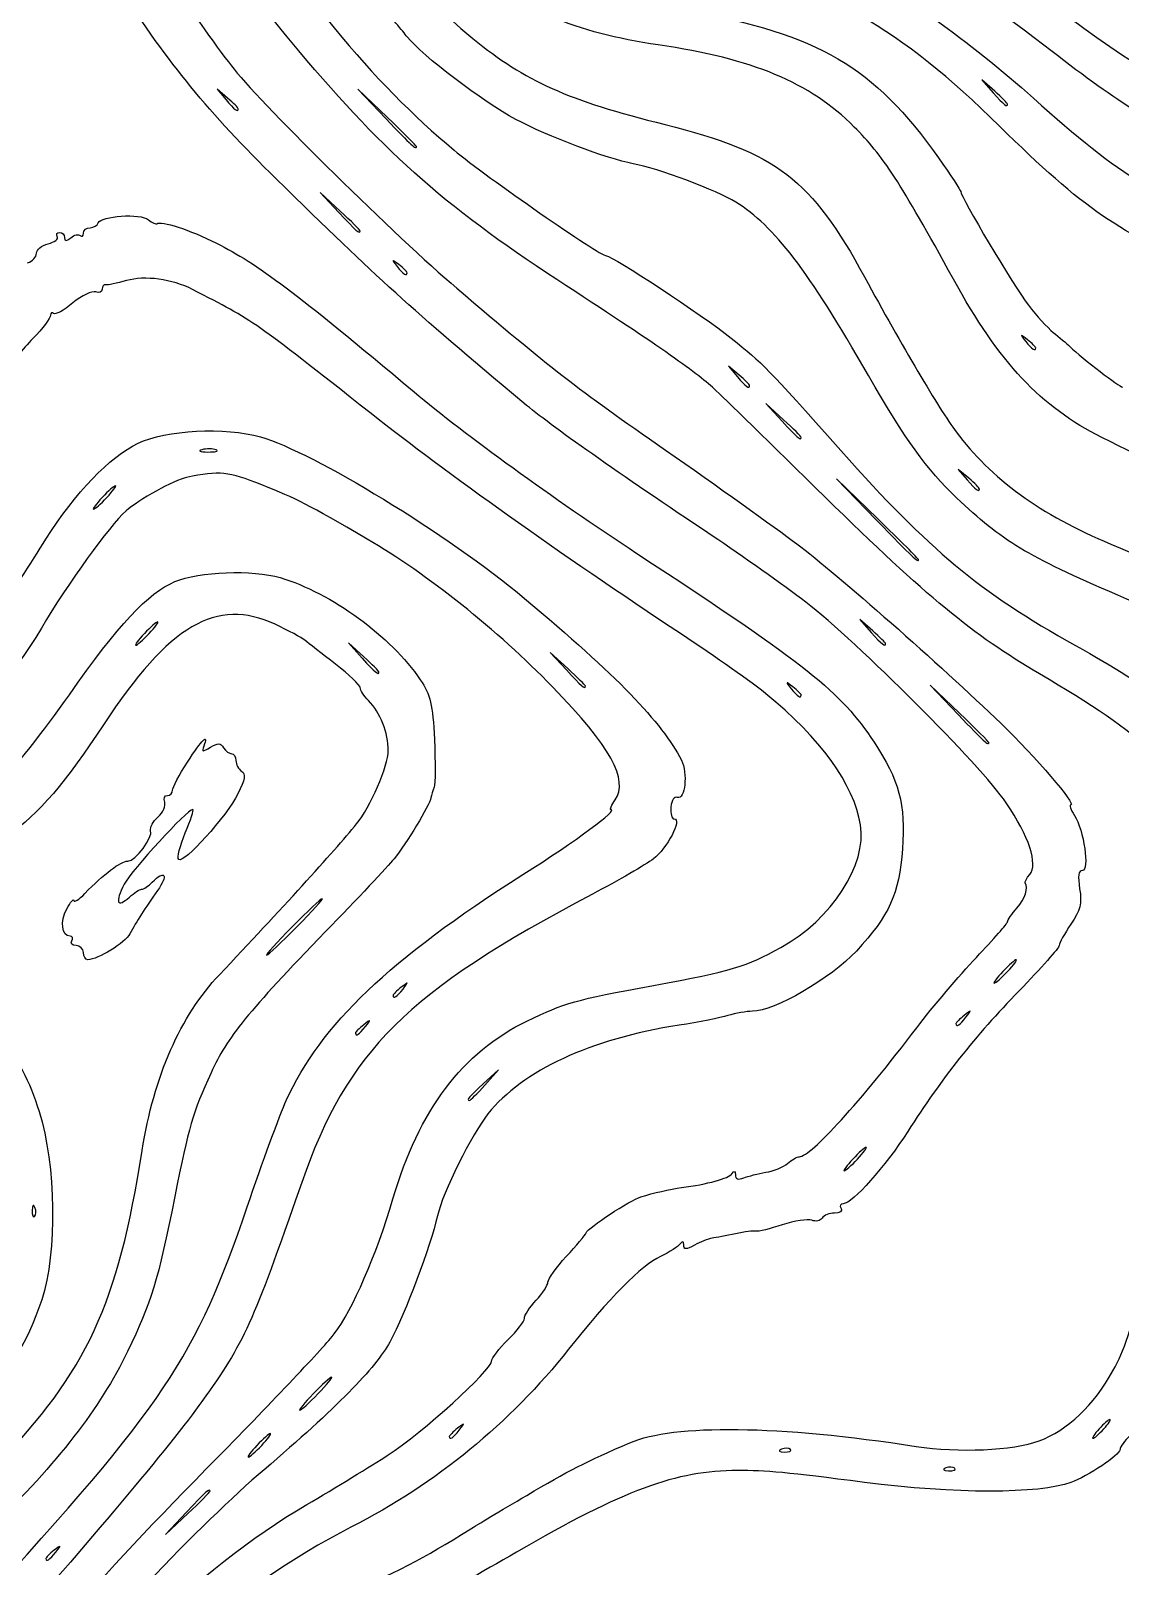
# Model space of a CAD drawing. Extents: x 32 to 2531, y 46 to 1398.
# Drawn here: x 1693.3 to 2003, y 708 to 1144.3 of the extents above; entities that cross this region are included whole.
import ezdxf

# ---------------------------------------------------------------- set-up
doc = ezdxf.new("R2010")
doc.units = 0
doc.layers.add('IMAGE', color=7, linetype='CONTINUOUS')

msp = doc.modelspace()

# ---------------------------------------------------------------- linework, layer by layer
at = {"layer": 'IMAGE', "color": 7}
for points in [[(1967.3199, 1127.08747), (1963.6532, 1130.31988), (1966.8856, 1126.65321)], [(1749.3199, 1125.11323), (1746.3199, 1127.65321), (1748.8599, 1124.65321)], [(1794.6532, 1119.69495), (1786.3199, 1127.65321), (1794.2781, 1119.31988)], [(1781.3199, 1093.04928), (1775.6532, 1098.31988), (1780.9237, 1092.65321)], [(1894.6532, 1046.44656), (1891.6532, 1048.98655), (1894.1932, 1045.98655)], [(1907.3199, 1033.72499), (1902.3199, 1038.31988), (1906.9148, 1033.31988)], [(1933.9865, 1005.68265), (1922.3199, 1016.98655), (1933.6237, 1005.31988)], [(1959.9865, 1017.11323), (1956.9865, 1019.65321), (1959.5265, 1016.65321)], [(1932.6532, 973.75413), (1928.9865, 976.98655), (1932.2189, 973.31988)], [(1787.9865, 966.40373), (1783.6532, 970.31985), (1787.5693, 965.98652)], [(1845.9865, 963.05832), (1840.9865, 967.65321), (1845.5815, 962.65321)], [(1957.3199, 950.36161), (1948.9865, 958.31988), (1956.9448, 949.98655)], [(1822.4037, 844.65321), (1826.3199, 848.98655), (1821.9865, 845.07043)], [(1737.5975, 723.31988), (1731.6532, 716.98655), (1737.9865, 722.93083)]]:
    msp.add_lwpolyline(points, dxfattribs=at)
for points in [[(1752.3199, 1122.11323), (1752.3199, 1122.11323)], [(1970.9865, 1123.4208), (1970.9865, 1123.4208)], [(1802.9865, 1111.36161), (1802.9865, 1111.36161)], [(1786.9865, 1087.38261), (1786.9865, 1087.38261)], [(1800.3199, 1075.48996), (1800.3199, 1075.48996)], [(1978.9865, 1054.15663), (1978.9865, 1054.15663)], [(1897.6532, 1043.44656), (1897.6532, 1043.44656)], [(1912.3199, 1028.72499), (1912.3199, 1028.72499)], [(1746.0119, 1025.19457), (1746.0119, 1025.19457)], [(1962.9865, 1014.11323), (1962.9865, 1014.11323)], [(1714.9865, 1011.65321), (1714.9865, 1011.65321)], [(1945.6532, 994.01599), (1945.6532, 994.01599)], [(1726.9865, 972.98652), (1726.9865, 972.98652)], [(1936.3199, 970.08747), (1936.3199, 970.08747)], [(1792.3199, 962.0704), (1792.3199, 962.0704)], [(1850.9865, 958.05832), (1850.9865, 958.05832)], [(1912.3199, 955.48996), (1912.3199, 955.48996)], [(1965.6532, 942.02828), (1965.6532, 942.02828)], [(1768.9865, 889.65318), (1768.9865, 889.65318)], [(1708.3199, 882.31988), (1708.3199, 882.31988)], [(1970.9865, 876.98655), (1970.9865, 876.98655)], [(1799.1567, 871.98655), (1799.1567, 871.98655)], [(1959.1567, 863.98655), (1959.1567, 863.98655)], [(1788.49, 861.31988), (1788.49, 861.31988)], [(1822.4037, 844.65321), (1822.4037, 844.65321)], [(1928.3199, 823.65321), (1928.3199, 823.65321)], [(1694.5641, 809.90324), (1694.5641, 809.90324)], [(1774.9865, 756.98655), (1774.9865, 756.98655)], [(1815.1567, 746.65321), (1815.1567, 746.65321)], [(1998.3199, 746.98655), (1998.3199, 746.98655)], [(1758.9865, 742.31988), (1758.9865, 742.31988)], [(1909.2921, 741.12539), (1909.2921, 741.12539)], [(1955.9588, 735.79207), (1955.9588, 735.79207)], [(1744.3199, 729.26416), (1744.3199, 729.26416)], [(1700.49, 711.98655), (1700.49, 711.98655)]]:
    msp.add_lwpolyline(points, close=True, dxfattribs=at)
for points in [[(1743.3827, 1195.89121), (1769.6195, 1154.99961), (1790.3625, 1129.75501), (1813.6536, 1110.37053)], [(1776.4651, 1194.41365), (1796.0479, 1165.18969), (1806.7829, 1151.98069), (1819.0076, 1142.06751)], [(1981.3107, 1140.14081), (1951.5154, 1163.14453), (1916.6858, 1183.7073), (1891.6542, 1193.0723)], [(1767.1931, 1141.41039), (1757.1823, 1153.51155), (1754.8696, 1156.78871), (1735.9705, 1185.65321)], [(2032.6584, 1136.18269), (2017.2335, 1141.55185), (2006.8501, 1148.10067), (1971.0093, 1175.06476)], [(1968.6939, 1117.18471), (1940.3721, 1145.06699), (1919.8496, 1156.77059), (1882.6109, 1166.27627)], [(1731.6475, 1160.69817), (1738.6389, 1150.27326), (1747.4119, 1137.97326), (1751.1431, 1133.36483)], [(1871.6532, 1140.26248), (1848.1297, 1143.69732), (1832.1935, 1150.53884), (1818.4433, 1163.10572)], [(1924.4663, 1163.54368), (1939.6062, 1155.98176), (1960.3028, 1141.21544), (1978.3202, 1125.12072)], [(1763.1492, 1102.17927), (1743.9564, 1121.00829), (1732.4651, 1135.03067), (1718.7209, 1156.39285)], [(1800.3201, 1142.57213), (1799.2201, 1143.95077), (1795.5923, 1148.35808), (1792.2583, 1152.36617)], [(1879.6524, 1150.14156), (1917.675, 1143.11943), (1932.7304, 1134.30304), (1951.3585, 1108.15055)], [(1988.9865, 1147.79782), (2028.7725, 1117.53957), (2063.3603, 1106.61309), (2089.2085, 1116.13707)], [(1842.9048, 1073.56735), (1810.7068, 1094.51237), (1792.4743, 1110.84999), (1767.1931, 1141.41039)], [(1831.2105, 1119.09824), (1821.8841, 1124.08743), (1804.5725, 1137.24267), (1800.3201, 1142.57213)], [(1819.0076, 1142.06751), (1834.0965, 1129.83161), (1845.86, 1124.56943), (1873.6532, 1117.62301)], [(1927.4128, 1116.93138), (1914.6793, 1129.61355), (1898.6505, 1136.32039), (1871.6532, 1140.26248)], [(2025.6542, 1112.08913), (2011.6439, 1118.00598), (2002.4354, 1123.8313), (1981.3107, 1140.14081)], [(1751.1431, 1133.36483), (1760.0983, 1122.30419), (1797.4935, 1085.52335), (1814.4459, 1071.10221)], [(1966.8856, 1126.65321), (1969.9068, 1123.22616), (1970.9865, 1122.37509), (1970.9865, 1123.4208)], [(1970.9865, 1123.4208), (1970.9865, 1123.65963), (1969.3365, 1125.30963), (1967.3199, 1127.08747)], [(1748.8599, 1124.65321), (1751.2468, 1121.83396), (1752.3199, 1121.04623), (1752.3199, 1122.11323)], [(1752.3199, 1122.11323), (1752.3199, 1122.36624), (1750.9699, 1123.71624), (1749.3199, 1125.11323)], [(1978.3202, 1125.12072), (2003.6182, 1102.52231), (2013.4942, 1096.50329), (2045.4395, 1084.21439)], [(1794.2781, 1119.31988), (1801.6707, 1111.57892), (1802.9865, 1110.37641), (1802.9865, 1111.36161)], [(1802.9865, 1111.36161), (1802.9865, 1111.56791), (1799.2365, 1115.31791), (1794.6532, 1119.69495)], [(1864.5456, 1106.5128), (1857.2564, 1107.83893), (1840.2691, 1114.25243), (1831.2105, 1119.09824)], [(1873.6532, 1117.62301), (1905.2976, 1109.71402), (1915.2532, 1102.10773), (1930.3309, 1074.31987)], [(2027.4153, 1076.83617), (2003.2565, 1086.31244), (1992.6497, 1093.60056), (1968.6939, 1117.18471)], [(1955.6232, 1073.65324), (1940.4432, 1101.30862), (1935.5284, 1108.84852), (1927.4128, 1116.93138)], [(1813.6536, 1110.37053), (1822.8799, 1102.69173), (1855.1124, 1080.32028), (1856.9496, 1080.32028)], [(1893.7236, 1095.60939), (1888.6691, 1098.80016), (1871.3353, 1105.27751), (1864.5456, 1106.5128)], [(1951.3585, 1108.15055), (1954.8201, 1103.29075), (1957.6524, 1098.97456), (1957.6524, 1098.55902)], [(1833.5273, 1038.43853), (1800.7623, 1065.89541), (1792.5841, 1073.30227), (1763.1492, 1102.17927)], [(1931.4324, 1046.32028), (1914.0632, 1076.55483), (1904.8675, 1088.57449), (1893.7236, 1095.60939)], [(1957.6524, 1098.55902), (1957.6524, 1097.07983), (1972.8792, 1071.56143), (1976.8893, 1066.31987)], [(1712.5465, 1089.666), (1713.2303, 1091.71752), (1724.5541, 1092.45153), (1726.7975, 1090.58976)], [(1780.9237, 1092.65321), (1785.8253, 1087.38327), (1786.9865, 1086.37384), (1786.9865, 1087.38261)], [(1786.9865, 1087.38261), (1786.9865, 1087.60045), (1784.4365, 1090.15045), (1781.3199, 1093.04928)], [(1700.8987, 1085.79544), (1700.4937, 1086.45055), (1700.7973, 1086.98655), (1701.5745, 1086.98655)], [(1701.5745, 1086.98655), (1702.3511, 1086.98655), (1702.9865, 1086.31308), (1702.9865, 1085.48996)], [(1704.7759, 1085.47796), (1705.76, 1086.29472), (1706.96, 1086.56819), (1707.4425, 1086.08567)], [(1707.4425, 1086.08567), (1707.9251, 1085.60313), (1708.3199, 1085.90835), (1708.3199, 1086.76389)], [(1708.3199, 1086.76389), (1708.3199, 1087.61945), (1709.1699, 1088.31945), (1710.2088, 1088.31945)], [(1710.2088, 1088.31945), (1711.2476, 1088.31945), (1712.2996, 1088.9254), (1712.5465, 1089.666)], [(1726.7975, 1090.58976), (1727.8601, 1089.70776), (1728.9475, 1089.1816), (1729.2136, 1089.42052)], [(1729.2136, 1089.42052), (1730.3323, 1090.42459), (1738.5337, 1087.75475), (1746.1477, 1083.908)], [(1694.9865, 1081.051), (1694.9865, 1082.0876), (1696.4824, 1083.31117), (1698.3107, 1083.77004)], [(1698.3107, 1083.77004), (1700.1389, 1084.22891), (1701.3035, 1085.14033), (1700.8987, 1085.79544)], [(1702.9865, 1085.48996), (1702.9865, 1084.38913), (1703.4597, 1084.38607), (1704.7759, 1085.47796)], [(1746.1477, 1083.908), (1758.0075, 1077.91615), (1768.332, 1070.14949), (1802.3199, 1041.65236)], [(1692.4748, 1078.36905), (1693.8563, 1078.80751), (1694.9865, 1080.01439), (1694.9865, 1081.051)], [(1797.9865, 1077.82329), (1795.8717, 1079.48179), (1795.8247, 1079.43463), (1797.4831, 1077.31988)], [(1800.3199, 1075.48996), (1800.3199, 1075.76683), (1799.2699, 1076.81683), (1797.9865, 1077.82329)], [(1856.9496, 1080.32028), (1858.7087, 1080.32028), (1884.1977, 1063.51307), (1892.4261, 1056.92741)], [(1739.3649, 1070.76247), (1733.6173, 1073.72627), (1725.7037, 1074.78889), (1720.5848, 1073.28425)], [(1797.4831, 1077.31988), (1799.2249, 1075.09888), (1800.3199, 1074.39257), (1800.3199, 1075.48996)], [(1887.6019, 1042.53449), (1882.4969, 1047.30423), (1870.8901, 1055.36275), (1842.9048, 1073.56735)], [(1930.3309, 1074.31987), (1940.864, 1054.90789), (1951.5984, 1036.75273), (1956.3464, 1030.31987)], [(1997.762, 1028.71924), (1980.4893, 1037.33783), (1968.5947, 1050.02147), (1955.6232, 1073.65324)], [(1711.8259, 1070.06913), (1710.8208, 1070.4548), (1707.8996, 1069.04023), (1705.3343, 1066.92564)], [(1713.6532, 1070.84389), (1713.6532, 1070.03211), (1712.8309, 1069.68345), (1711.8259, 1070.06913)], [(1714.6532, 1072.07728), (1714.1032, 1072.21071), (1713.6532, 1071.65569), (1713.6532, 1070.84389)], [(1720.5848, 1073.28425), (1717.8724, 1072.48699), (1715.2032, 1071.94385), (1714.6532, 1072.07728)], [(1790.0663, 1035.51188), (1756.3335, 1062.14919), (1757.0944, 1061.62023), (1739.3649, 1070.76247)], [(1814.4459, 1071.10221), (1841.3393, 1048.22422), (1848.3647, 1042.77838), (1873.7856, 1025.10425)], [(1705.3343, 1066.92564), (1702.7688, 1064.81105), (1700.2912, 1063.45971), (1699.8283, 1063.92264)], [(1976.8893, 1066.31987), (1979.1336, 1063.38654), (1982.3266, 1059.89044), (1983.9849, 1058.55078)], [(1698.9865, 1063.42579), (1698.9865, 1062.6896), (1696.7216, 1059.70633), (1693.9533, 1056.79631)], [(1699.8283, 1063.92264), (1699.3653, 1064.38556), (1698.9865, 1064.16199), (1698.9865, 1063.42579)], [(1693.9533, 1056.79631), (1691.1851, 1053.88628), (1687.5407, 1049.73861), (1685.8545, 1047.57928)], [(1892.4261, 1056.92741), (1901.8257, 1049.40439), (1902.0227, 1049.20259), (1923.6065, 1024.98695)], [(1976.6532, 1056.48996), (1974.5384, 1058.14845), (1974.4913, 1058.10129), (1976.1497, 1055.98655)], [(1976.1497, 1055.98655), (1977.8916, 1053.76555), (1978.9865, 1053.05924), (1978.9865, 1054.15663)], [(1978.9865, 1054.15663), (1978.9865, 1054.43349), (1977.9365, 1055.48349), (1976.6532, 1056.48996)], [(1983.9849, 1058.55078), (1985.6433, 1057.2111), (1987.7477, 1055.4111), (1988.6613, 1054.55078)], [(1988.6613, 1054.55078), (1992.4256, 1051.00639), (2002.8317, 1042.98654), (2003.6665, 1042.98654)], [(1894.1932, 1045.98655), (1896.5801, 1043.16729), (1897.6532, 1042.37956), (1897.6532, 1043.44656)], [(1897.6532, 1043.44656), (1897.6532, 1043.69957), (1896.3032, 1045.04957), (1894.6532, 1046.44656)], [(1956.4884, 1011.57717), (1948.0712, 1019.57636), (1941.8031, 1028.26789), (1931.4324, 1046.32028)], [(1802.3199, 1041.65236), (1816.9341, 1029.39899), (1841.5364, 1011.56841), (1865.6532, 995.75116)], [(1919.1623, 1011.75264), (1904.0323, 1026.60069), (1889.8301, 1040.45253), (1887.6019, 1042.53449)], [(1878.3199, 972.77776), (1843.2972, 995.97223), (1811.6477, 1018.46991), (1790.0663, 1035.51188)], [(1886.9865, 1000.79533), (1860.3896, 1018.52589), (1840.9811, 1032.19236), (1833.5273, 1038.43853)], [(1723.8392, 1027.07659), (1731.7064, 1030.88504), (1748.6046, 1031.74415), (1758.696, 1028.84872)], [(1906.9148, 1033.31988), (1911.1916, 1028.66599), (1912.3199, 1027.70683), (1912.3199, 1028.72499)], [(1912.3199, 1028.72499), (1912.3199, 1028.9478), (1910.0699, 1031.1978), (1907.3199, 1033.72499)], [(1956.3464, 1030.31987), (1966.1204, 1017.07766), (1980.4975, 1006.64843), (2000.3199, 998.42121)], [(1697.6532, 999.77385), (1706.0718, 1013.08088), (1715.7299, 1023.15092), (1723.8392, 1027.07659)], [(1746.0119, 1025.19447), (1745.1092, 1025.55969), (1743.3092, 1025.58192), (1742.0119, 1025.24397)], [(1758.696, 1028.84872), (1773.7531, 1024.52855), (1811.843, 1001.22956), (1833.6532, 982.99849)], [(2025.698, 1016.31991), (2024.1209, 1016.31991), (2010.4609, 1022.38291), (1997.762, 1028.71924)], [(1742.0119, 1025.24397), (1740.7147, 1024.90592), (1741.4532, 1024.60709), (1743.6532, 1024.57992)], [(1743.6532, 1024.57992), (1745.8532, 1024.55272), (1746.9147, 1024.82933), (1746.0119, 1025.19457)], [(1873.7856, 1025.10425), (1888.0128, 1015.21263), (1904.7943, 1003.24171), (1911.0777, 998.50219)], [(1923.6065, 1024.98695), (1949.1789, 996.29633), (1962.6604, 985.09803), (1990.3203, 969.57111)], [(1737.6417, 1017.34045), (1734.226, 1016.63447), (1723.8216, 1010.89189), (1720.4707, 1007.86312)], [(1759.0151, 1015.24659), (1749.4085, 1019.06895), (1747.0991, 1019.29519), (1737.6417, 1017.34045)], [(1962.9865, 1014.11323), (1962.9865, 1014.36624), (1961.6365, 1015.71624), (1959.9865, 1017.11323)], [(1717.4513, 1014.98655), (1717.0847, 1014.98655), (1715.3755, 1013.48655), (1713.6532, 1011.65321)], [(1714.9865, 1011.65321), (1716.7088, 1013.48655), (1717.818, 1014.98655), (1717.4513, 1014.98655)], [(1788.9865, 999.83131), (1771.9184, 1009.78579), (1769.1131, 1011.22869), (1759.0151, 1015.24659)], [(1959.5265, 1016.65321), (1961.9135, 1013.83396), (1962.9865, 1013.04623), (1962.9865, 1014.11323)], [(1713.6532, 1011.65321), (1711.9309, 1009.81988), (1710.8217, 1008.31988), (1711.1884, 1008.31988)], [(1711.1884, 1008.31988), (1711.5551, 1008.31988), (1713.2643, 1009.81988), (1714.9865, 1011.65321)], [(1980.0495, 961.54609), (1960.9971, 972.71543), (1948.1257, 983.32896), (1919.1623, 1011.75264)], [(2002.3201, 983.87628), (1976.4609, 995.02587), (1969.4379, 999.27069), (1956.4884, 1011.57717)], [(1720.4707, 1007.86312), (1715.5907, 1003.45228), (1703.9195, 987.31449), (1696.3896, 974.56619)], [(1933.6237, 1005.31988), (1944.1225, 994.48423), (1945.6532, 993.04584), (1945.6532, 994.01599)], [(1945.6532, 994.01599), (1945.6532, 994.21551), (1940.4032, 999.46551), (1933.9865, 1005.68265)], [(1683.8528, 978.005), (1687.4098, 983.60241), (1693.6199, 993.3984), (1697.6532, 999.77385)], [(1841.6532, 957.83021), (1826.0033, 973.95828), (1806.0097, 989.903), (1788.9865, 999.83131)], [(1913.6532, 981.89059), (1907.4199, 986.66621), (1895.4199, 995.17335), (1886.9865, 1000.79533)], [(1865.6532, 995.75116), (1914.4501, 963.74724), (1923.4277, 956.60619), (1933.0303, 942.15713)], [(1911.0777, 998.50219), (1922.6135, 989.80106), (1951.6839, 964.22234), (1969.1177, 947.43353)], [(2000.3199, 998.42121), (2030.226, 986.00875), (2043.5589, 976.68549), (2055.6267, 959.74711)], [(1734.3267, 987.74199), (1741.1979, 990.61297), (1756.4571, 991.19804), (1764.2336, 988.88867)], [(1704.3333, 955.60768), (1718.1859, 975.43133), (1726.7032, 984.55671), (1734.3267, 987.74199)], [(1764.2336, 988.88867), (1778.8257, 984.55524), (1795.7447, 972.22304), (1804.0615, 959.85812)], [(1762.782, 975.626), (1746.1113, 983.34969), (1732.7276, 975.50773), (1713.9963, 947.04061)], [(1833.6532, 982.99849), (1859.9618, 961.00736), (1872.7036, 947.87175), (1878.2858, 936.98655)], [(1970.5763, 924.93203), (1963.4268, 935.47029), (1928.0869, 970.83228), (1913.6532, 981.89059)], [(2031.6388, 966.77908), (2023.1352, 973.85332), (2016.2385, 977.87513), (2002.3201, 983.87628)], [(1696.3896, 974.56619), (1687.9535, 960.28347), (1676.5596, 947.82861), (1667.9285, 943.45497)], [(1729.4513, 976.31985), (1729.0847, 976.31985), (1727.3755, 974.81985), (1725.6532, 972.98652)], [(1726.9865, 972.98652), (1728.7088, 974.81985), (1729.818, 976.31985), (1729.4513, 976.31985)], [(1771.3012, 971.06748), (1770.3743, 971.83327), (1766.5407, 973.8846), (1762.782, 975.626)], [(1932.2189, 973.31988), (1935.2401, 969.89283), (1936.3199, 969.04176), (1936.3199, 970.08747)], [(1936.3199, 970.08747), (1936.3199, 970.32629), (1934.6699, 971.97629), (1932.6532, 973.75413)], [(1725.6532, 972.98652), (1723.9309, 971.15318), (1722.8217, 969.65318), (1723.1884, 969.65318)], [(1723.1884, 969.65318), (1723.5551, 969.65318), (1725.2643, 971.15318), (1726.9865, 972.98652)], [(1779.9865, 964.29984), (1776.1365, 967.25625), (1772.2281, 970.30169), (1771.3012, 971.06748)], [(1902.3199, 955.89216), (1898.6532, 958.86561), (1887.8532, 966.46413), (1878.3199, 972.77776)], [(1990.3203, 969.57111), (2012.2924, 957.23705), (2023.466, 948.86368), (2030.7699, 939.25856)], [(1787.5693, 965.98652), (1791.2197, 961.94724), (1792.3199, 961.04032), (1792.3199, 962.0704)], [(1792.3199, 962.0704), (1792.3199, 962.29986), (1790.3699, 964.24986), (1787.9865, 966.40373)], [(1786.9865, 957.62221), (1786.9865, 958.33849), (1783.8365, 961.34343), (1779.9865, 964.29984)], [(1845.5815, 962.65321), (1849.8583, 957.99932), (1850.9865, 957.04016), (1850.9865, 958.05832)], [(1850.9865, 958.05832), (1850.9865, 958.28113), (1848.7365, 960.53113), (1845.9865, 963.05832)], [(2029.5031, 915.89035), (2020.3144, 934.37473), (2009.7305, 944.14576), (1980.0495, 961.54609)], [(1684.9769, 931.25665), (1688.3211, 934.20021), (1697.0313, 945.15817), (1704.3333, 955.60768)], [(1789.3199, 953.96827), (1788.0365, 955.26165), (1786.9865, 956.90593), (1786.9865, 957.62221)], [(1804.0615, 959.85812), (1806.9639, 955.54299), (1807.6005, 952.85452), (1808.0761, 942.90548)], [(1859.4417, 925.75599), (1863.3783, 931.3762), (1858.1164, 940.86397), (1841.6532, 957.83021)], [(1929.1867, 918.67816), (1927.3364, 930.07972), (1917.7133, 943.40901), (1902.3199, 955.89216)], [(1909.9865, 957.82329), (1907.8717, 959.48179), (1907.8247, 959.43463), (1909.4831, 957.31988)], [(1909.4831, 957.31988), (1911.2249, 955.09888), (1912.3199, 954.39257), (1912.3199, 955.48996)], [(1912.3199, 955.48996), (1912.3199, 955.76683), (1911.2699, 956.81683), (1909.9865, 957.82329)], [(1794.9865, 939.6702), (1794.9865, 944.8324), (1792.7265, 950.53496), (1789.3199, 953.96827)], [(1713.9963, 947.04061), (1693.1407, 915.34497), (1682.1228, 908.07181), (1655.1949, 908.22459)], [(1956.9448, 949.98655), (1964.3373, 942.24559), (1965.6532, 941.04308), (1965.6532, 942.02828)], [(1965.6532, 942.02828), (1965.6532, 942.23457), (1961.9032, 945.98457), (1957.3199, 950.36161)], [(1969.1177, 947.43353), (1978.8299, 938.08065), (1990.6417, 924.31921), (1988.9573, 924.31921)], [(1737.8777, 936.46695), (1742.0751, 942.94453), (1743.9667, 944.7974), (1742.5119, 941.00605)], [(1808.0761, 942.90548), (1808.3871, 936.40217), (1808.3456, 930.30996), (1807.9841, 929.36724)], [(1742.5119, 941.00605), (1741.8743, 939.34443), (1742.1799, 939.29076), (1744.4099, 940.67272)], [(1744.4099, 940.67272), (1746.5489, 941.99832), (1747.2843, 941.97228), (1748.1763, 940.53933)], [(1748.1763, 940.53933), (1748.7859, 939.56003), (1749.8176, 938.80332), (1750.4689, 938.85776)], [(1750.4689, 938.85776), (1751.1203, 938.91216), (1751.6584, 938.03832), (1751.6648, 936.91581)], [(1785.9743, 918.89713), (1789.7721, 923.50973), (1794.9865, 935.52867), (1794.9865, 939.6702)], [(1933.0303, 942.15713), (1940.1568, 931.43388), (1942.0351, 924.36949), (1941.0932, 911.83167)], [(1733.6532, 928.46695), (1733.6532, 929.28117), (1735.5543, 932.88117), (1737.8777, 936.46695)], [(1751.6648, 936.91581), (1751.6648, 935.79329), (1752.4071, 934.42339), (1753.2999, 933.87156)], [(1753.2999, 933.87156), (1754.5247, 933.11459), (1754.2645, 931.53675), (1752.2401, 927.44504)], [(1878.2858, 936.98655), (1880.1243, 933.40129), (1879.3239, 925.60747), (1877.2008, 926.42217)], [(1729.5308, 920.87581), (1730.9659, 922.17452), (1731.8163, 924.08072), (1731.4207, 925.11183)], [(1731.4207, 925.11183), (1731.0249, 926.14292), (1731.3657, 926.98655), (1732.1772, 926.98655)], [(1732.1772, 926.98655), (1732.9891, 926.98655), (1733.6532, 927.65273), (1733.6532, 928.46695)], [(1752.2401, 927.44504), (1749.1115, 921.1214), (1736.7621, 907.43312), (1735.4077, 908.78755)], [(1807.088, 926.31988), (1806.6993, 924.14596), (1800.1521, 913.29963), (1796.6249, 908.98655)], [(1807.9841, 929.36724), (1807.6224, 928.42453), (1807.2192, 927.05321), (1807.088, 926.31988)], [(1858.2907, 922.98659), (1857.8569, 922.98659), (1858.3747, 924.23281), (1859.4417, 925.75599)], [(1877.2008, 926.42217), (1876.2204, 926.79839), (1875.4624, 925.70928), (1875.2948, 923.68332)], [(1739.4151, 922.98655), (1737.8352, 922.98655), (1722.1167, 905.85332), (1719.9449, 901.76399)], [(1727.4307, 917.08387), (1727.1507, 917.87073), (1728.0957, 919.57711), (1729.5308, 920.87581)], [(1737.2864, 916.34969), (1738.8287, 919.99996), (1739.7865, 922.98655), (1739.4151, 922.98655)], [(1833.1901, 904.48349), (1848.5127, 914.19461), (1860.4396, 922.98659), (1858.2907, 922.98659)], [(1875.2948, 923.68332), (1875.1418, 921.83343), (1875.5576, 920.31988), (1876.219, 920.31988)], [(1977.28, 904.53684), (1979.6905, 907.44132), (1977.1043, 915.30965), (1970.5763, 924.93203)], [(1988.9573, 924.31921), (1988.438, 924.31921), (1988.8943, 922.96921), (1989.9708, 921.31921)], [(1989.9708, 921.31921), (1992.6681, 917.18589), (1994.3321, 905.65254), (1992.2312, 905.65254)], [(1720.9059, 908.31988), (1723.1617, 908.31988), (1728.1601, 915.03363), (1727.4307, 917.08387)], [(1735.4077, 908.78755), (1734.8988, 909.29645), (1735.7443, 912.69941), (1737.2864, 916.34969)], [(1746.9753, 876.05421), (1764.3019, 894.33101), (1779.4401, 910.9614), (1785.9743, 918.89713)], [(1876.219, 920.31988), (1878.6032, 920.31988), (1874.2302, 911.90536), (1870.3199, 908.96903)], [(1906.5613, 883.78437), (1921.0587, 891.81147), (1931.0468, 907.2156), (1929.1867, 918.67816)], [(1708.7321, 899.12519), (1714.018, 904.60989), (1718.93, 908.31988), (1720.9059, 908.31988)], [(1796.6249, 908.98655), (1794.8259, 906.78655), (1786.0713, 897.47923), (1777.1704, 888.3036)], [(1870.3199, 908.96903), (1868.1199, 907.317), (1860.3199, 902.80244), (1852.9866, 898.93667)], [(1941.0932, 911.83167), (1940.1184, 898.85457), (1937.4609, 892.95721), (1927.9984, 882.77256)], [(1727.8437, 902.31988), (1731.48, 905.95623), (1732.5099, 904.39652), (1729.3844, 899.98655)], [(1765.9848, 840.31992), (1775.8036, 861.84096), (1795.3456, 880.49853), (1833.1901, 904.48349)], [(1975.9865, 902.11496), (1975.8032, 902.36891), (1976.3852, 903.45876), (1977.28, 904.53684)], [(1992.2312, 905.65254), (1991.1369, 905.65254), (1990.9015, 904.05273), (1991.4715, 900.48858)], [(1705.5999, 897.12519), (1705.6289, 896.46809), (1707.0387, 897.36809), (1708.7321, 899.12519)], [(1719.9449, 901.76399), (1717.2008, 896.59695), (1717.8811, 894.90613), (1721.4167, 898.10583)], [(1721.4167, 898.10583), (1722.7623, 899.32356), (1724.3088, 900.31988), (1724.8535, 900.31988)], [(1729.3844, 899.98655), (1725.7284, 894.82807), (1723.4713, 891.27228), (1721.5557, 887.65321)], [(1724.8535, 900.31988), (1725.398, 900.31988), (1726.7437, 901.21988), (1727.8437, 902.31988)], [(1852.9866, 898.93667), (1800.2467, 871.13483), (1783.3607, 854.38801), (1770.3556, 816.98655)], [(1973.6532, 894.98655), (1976.0025, 897.69529), (1976.9929, 900.72095), (1975.9865, 902.11496)], [(1991.4715, 900.48858), (1992.1377, 896.32217), (1991.6555, 894.37897), (1988.9752, 890.42937)], [(1704.5412, 886.98655), (1702.1636, 886.98655), (1701.6603, 891.16299), (1703.606, 894.74623)], [(1703.606, 894.74623), (1704.6732, 896.71173), (1705.5704, 897.78227), (1705.5999, 897.12519)], [(1776.2364, 897.65318), (1775.8697, 897.65318), (1772.0073, 894.05318), (1767.6532, 889.65318)], [(1768.9865, 889.65318), (1773.3407, 894.05318), (1776.6031, 897.65318), (1776.2364, 897.65318)], [(1970.9679, 891.11587), (1970.9809, 891.55365), (1972.1865, 893.29547), (1973.6532, 894.98655)], [(1962.1109, 880.98655), (1966.972, 886.11988), (1970.9576, 890.67808), (1970.9679, 891.11587)], [(1988.9752, 890.42937), (1987.1481, 887.73698), (1985.6532, 885.00473), (1985.6532, 884.3577)], [(1704.9865, 885.65321), (1705.4397, 886.38655), (1705.2393, 886.98655), (1704.5412, 886.98655)], [(1721.5557, 887.65321), (1720.2225, 885.13448), (1712.3721, 880.31988), (1709.5984, 880.31988)], [(1777.1704, 888.3036), (1755.158, 865.61187), (1749.1595, 858.22787), (1744.5981, 848.20809)], [(1767.6532, 889.65318), (1763.2991, 885.25318), (1760.0367, 881.65318), (1760.4033, 881.65318)], [(1760.4033, 881.65318), (1760.77, 881.65318), (1764.6324, 885.25318), (1768.9865, 889.65318)], [(1706.2412, 884.31988), (1705.0979, 884.31988), (1704.5333, 884.91988), (1704.9865, 885.65321)], [(1708.3199, 882.31988), (1708.3199, 883.41988), (1707.3844, 884.31988), (1706.2412, 884.31988)], [(1709.5984, 880.31988), (1708.8952, 880.31988), (1708.3199, 881.21988), (1708.3199, 882.31988)], [(1870.3199, 872.99685), (1892.7337, 877.12865), (1896.6416, 878.29185), (1906.5613, 883.78437)], [(1927.9984, 882.77256), (1920.744, 874.96468), (1904.6695, 865.65279), (1898.4455, 865.65279)], [(1985.6532, 884.3577), (1985.6532, 883.71067), (1980.5012, 877.88731), (1974.2044, 871.41691)], [(1945.1903, 860.98655), (1949.6357, 866.85321), (1957.25, 875.85321), (1962.1109, 880.98655)], [(1973.4513, 880.31988), (1973.0847, 880.31988), (1971.3755, 878.81988), (1969.6532, 876.98655)], [(1970.9865, 876.98655), (1972.7088, 878.81988), (1973.818, 880.31988), (1973.4513, 880.31988)], [(1663.7349, 876.14389), (1682.3169, 864.0788), (1690.2944, 854.36432), (1695.7172, 837.19804)], [(1725.0136, 826.05556), (1728.3596, 847.21039), (1735.8953, 864.3666), (1746.9753, 876.05421)], [(1799.1567, 871.98655), (1800.8151, 874.10129), (1800.768, 874.14845), (1798.6532, 872.48996)], [(1834.3199, 862.83875), (1845.3749, 868.16963), (1847.7143, 868.82971), (1870.3199, 872.99685)], [(1969.6532, 876.98655), (1967.9309, 875.15321), (1966.8217, 873.65321), (1967.1884, 873.65321)], [(1967.1884, 873.65321), (1967.5551, 873.65321), (1969.2643, 875.15321), (1970.9865, 876.98655)], [(1798.6532, 872.48996), (1797.3699, 871.48349), (1796.3199, 870.43349), (1796.3199, 870.15663)], [(1796.3199, 870.15663), (1796.3199, 869.05924), (1797.4148, 869.76555), (1799.1567, 871.98655)], [(1974.2044, 871.41691), (1961.8467, 858.71842), (1952.1704, 846.49134), (1942.6156, 831.50063)], [(1891.5188, 864.45652), (1889.3928, 863.79856), (1883.1532, 862.56069), (1877.6532, 861.70568)], [(1898.4455, 865.65279), (1896.7619, 865.65279), (1893.6449, 865.11447), (1891.5188, 864.45652)], [(1958.6532, 864.48996), (1957.3699, 863.48349), (1956.3199, 862.43349), (1956.3199, 862.15663)], [(1956.3199, 862.15663), (1956.3199, 861.05924), (1957.4148, 861.76555), (1959.1567, 863.98655)], [(1959.1567, 863.98655), (1960.8151, 866.10129), (1960.768, 866.14845), (1958.6532, 864.48996)], [(1787.9865, 861.82329), (1786.7032, 860.81683), (1785.6532, 859.76683), (1785.6532, 859.48996)], [(1785.6532, 859.48996), (1785.6532, 858.39257), (1786.7481, 859.09888), (1788.49, 861.31988)], [(1788.49, 861.31988), (1790.1484, 863.43463), (1790.1013, 863.48179), (1787.9865, 861.82329)], [(1796.3032, 812.40331), (1803.6737, 837.505), (1816.174, 854.0886), (1834.3199, 862.83875)], [(1877.6532, 861.70568), (1852.3989, 857.77973), (1833.2592, 848.90291), (1823.2836, 836.48953)], [(1911.8229, 824.31988), (1914.9921, 824.31988), (1929.4208, 840.1752), (1945.1903, 860.98655)], [(1744.5981, 848.20809), (1739.3272, 836.62983), (1738.2888, 833.08463), (1734.2815, 812.98655)], [(1821.9865, 845.07043), (1817.9472, 841.42005), (1817.0403, 840.31988), (1818.0704, 840.31988)], [(1818.0704, 840.31988), (1818.2999, 840.31988), (1820.2499, 842.26988), (1822.4037, 844.65321)], [(1754.8611, 810.04901), (1759.1389, 822.66468), (1764.1447, 836.28659), (1765.9848, 840.31992)], [(1695.7172, 837.19804), (1700.55, 821.89981), (1700.8949, 797.22512), (1696.4657, 783.65321)], [(1823.2836, 836.48953), (1818.782, 830.88805), (1810.3923, 813.96984), (1808.942, 807.56931)], [(1942.6156, 831.50063), (1936.3179, 821.61983), (1926.8207, 810.98587), (1924.294, 810.98587)], [(1683.4975, 736.48221), (1709.4956, 763.66121), (1718.0716, 782.16427), (1725.0136, 826.05556)], [(1930.7847, 826.98655), (1930.418, 826.98655), (1928.7088, 825.48655), (1926.9865, 823.65321)], [(1928.3199, 823.65321), (1930.0421, 825.48655), (1931.1513, 826.98655), (1930.7847, 826.98655)], [(1892.6328, 819.5122), (1893.294, 820.50737), (1893.6191, 820.39851), (1893.6328, 819.17723)], [(1902.3199, 819.90205), (1904.5199, 820.26281), (1907.2671, 821.4044), (1908.4248, 822.43893)], [(1908.4248, 822.43893), (1909.5825, 823.47345), (1911.1117, 824.31988), (1911.8229, 824.31988)], [(1926.9865, 823.65321), (1925.2643, 821.81988), (1924.1551, 820.31988), (1924.5217, 820.31988)], [(1924.5217, 820.31988), (1924.8884, 820.31988), (1926.5976, 821.81988), (1928.3199, 823.65321)], [(1770.3556, 816.98655), (1756.2042, 776.28811), (1754.2014, 771.89244), (1742.0116, 754.78064)], [(1878.3199, 815.54773), (1885.6455, 816.49788), (1891.7543, 818.18992), (1892.6328, 819.5122)], [(1893.6328, 819.17723), (1893.6458, 817.98743), (1894.4521, 817.68947), (1895.9865, 818.30701)], [(1895.9865, 818.30701), (1897.2699, 818.82353), (1900.1199, 819.54129), (1902.3199, 819.90205)], [(1734.2815, 812.98655), (1729.5235, 789.12397), (1727.6056, 782.83021), (1720.8731, 768.98655)], [(1779.6287, 774.00452), (1784.8381, 780.83947), (1791.6229, 796.46403), (1796.3032, 812.40331)], [(1851.2043, 802.69417), (1851.8396, 804.20563), (1863.5351, 811.89108), (1866.7549, 812.91303)], [(1866.7549, 812.91303), (1870.3352, 814.04939), (1875.0513, 815.12379), (1878.3199, 815.54773)], [(1678.7088, 696.31992), (1731.1909, 753.61355), (1740.3747, 767.32895), (1754.8611, 810.04901)], [(1693.7584, 809.09768), (1693.7014, 807.69214), (1694.0157, 806.90463), (1694.4588, 807.34768)], [(1694.564, 809.90324), (1694.1384, 810.96688), (1693.8224, 810.65095), (1693.7584, 809.09768)], [(1694.4588, 807.34768), (1694.9019, 807.79074), (1694.9492, 808.94075), (1694.5641, 809.90324)], [(1808.942, 807.56931), (1806.9489, 798.77399), (1799.8524, 779.97681), (1795.3821, 771.65279)], [(1921.8105, 808.31921), (1920.3439, 808.31921), (1918.7479, 807.6783), (1918.2637, 806.89498)], [(1923.6532, 809.65254), (1924.1064, 808.91921), (1923.2772, 808.31921), (1921.8105, 808.31921)], [(1924.294, 810.98587), (1923.4883, 810.98587), (1923.2, 810.38587), (1923.6532, 809.65254)], [(1899.4809, 803.15662), (1898.8423, 803.30958), (1896.2199, 802.9989), (1893.6532, 802.46623)], [(1906.9395, 804.97022), (1903.4757, 803.81979), (1900.1195, 803.00367), (1899.4809, 803.15662)], [(1915.3101, 806.26633), (1914.1699, 806.7039), (1910.4031, 806.12066), (1906.9395, 804.97022)], [(1918.2637, 806.89498), (1917.7796, 806.11165), (1916.4505, 805.82875), (1915.3101, 806.26633)], [(1845.5732, 795.97301), (1848.4233, 799.08224), (1850.9573, 802.10677), (1851.2043, 802.69417)], [(1877.9661, 799.58304), (1877.4273, 798.8115), (1874.8865, 797.19612), (1872.3199, 795.99334)], [(1878.9661, 799.27227), (1878.9531, 800.38758), (1878.6037, 800.49607), (1877.9661, 799.58304)], [(1881.9865, 799.20817), (1879.5761, 797.88291), (1878.9825, 797.89551), (1878.9661, 799.27227)], [(1886.9865, 801.17769), (1885.8865, 801.00165), (1883.6365, 800.11537), (1881.9865, 799.20817)], [(1893.6532, 802.46623), (1891.0865, 801.93357), (1888.0865, 801.35371), (1886.9865, 801.17769)], [(1840.3555, 788.72191), (1840.3755, 789.60079), (1842.7231, 792.86379), (1845.5732, 795.97301)], [(1872.3199, 795.99334), (1866.972, 793.48724), (1857.6569, 784.08122), (1846.2353, 769.65438)], [(2000.8843, 763.46545), (2004.4764, 770.0298), (2005.1827, 772.18729), (2012.2653, 798.22777)], [(1836.9865, 783.52721), (1838.8199, 785.50541), (1840.3359, 787.84303), (1840.3555, 788.72191)], [(1696.4657, 783.65321), (1692.4951, 771.486), (1685.7151, 760.45895), (1676.4531, 751.104)], [(1833.6532, 778.38673), (1833.6532, 779.2358), (1835.1532, 781.54901), (1836.9865, 783.52721)], [(1828.9865, 772.31988), (1831.5532, 774.80759), (1833.6532, 777.53768), (1833.6532, 778.38673)], [(1746.5428, 738.98655), (1762.0776, 754.75321), (1776.9663, 770.51131), (1779.6287, 774.00452)], [(1824.3199, 766.19003), (1824.3199, 767.07373), (1826.4199, 769.83217), (1828.9865, 772.31988)], [(1720.8731, 768.98655), (1712.9991, 752.79577), (1701.0427, 737.37367), (1682.1092, 718.98655)], [(1795.3821, 771.65279), (1791.4465, 764.32413), (1780.1551, 752.86649), (1759.6532, 735.39803)], [(1846.2353, 769.65438), (1829.4799, 748.49023), (1808.7556, 731.54507), (1784.3199, 719.02934)], [(1794.9865, 739.62372), (1804.6769, 745.91875), (1824.3199, 763.70871), (1824.3199, 766.19003)], [(1778.8429, 761.65321), (1778.4763, 761.65321), (1776.1409, 759.55321), (1773.6532, 756.98655)], [(1774.9865, 756.98655), (1777.4743, 759.55321), (1779.2096, 761.65321), (1778.8429, 761.65321)], [(1979.9571, 743.60297), (1987.9452, 746.53193), (1995.5871, 753.78499), (2000.8843, 763.46545)], [(1773.6532, 756.98655), (1771.1655, 754.41988), (1769.4301, 752.31988), (1769.7968, 752.31988)], [(1769.7968, 752.31988), (1770.1635, 752.31988), (1772.4988, 754.41988), (1774.9865, 756.98655)], [(1742.0116, 754.78064), (1733.5136, 742.85108), (1708.061, 712.55025), (1685.0648, 686.98655)], [(1814.6532, 747.15663), (1813.3699, 746.15016), (1812.3199, 745.10016), (1812.3199, 744.82329)], [(1812.3199, 744.82329), (1812.3199, 743.72591), (1813.4148, 744.43221), (1815.1567, 746.65321)], [(1815.1567, 746.65321), (1816.8151, 748.76796), (1816.768, 748.81512), (1814.6532, 747.15663)], [(1863.6532, 743.06871), (1876.1148, 748.44159), (1906.0844, 748.05543), (1944.9865, 742.02072)], [(1996.9865, 746.98655), (1995.6592, 745.51988), (1994.8732, 744.31988), (1995.2399, 744.31988)], [(1995.2399, 744.31988), (1995.6065, 744.31988), (1996.9925, 745.51988), (1998.3199, 746.98655)], [(2000.0665, 749.65321), (1999.6999, 749.65321), (1998.3139, 748.45321), (1996.9865, 746.98655)], [(1998.3199, 746.98655), (1999.6472, 748.45321), (2000.4332, 749.65321), (2000.0665, 749.65321)], [(1757.6532, 742.31988), (1755.9309, 740.48655), (1754.8217, 738.98655), (1755.1884, 738.98655)], [(1755.1884, 738.98655), (1755.5551, 738.98655), (1757.2643, 740.48655), (1758.9865, 742.31988)], [(1761.4513, 745.65321), (1761.0847, 745.65321), (1759.3755, 744.15321), (1757.6532, 742.31988)], [(1758.9865, 742.31988), (1760.7088, 744.15321), (1761.818, 745.65321), (1761.4513, 745.65321)], [(1834.3199, 728.11503), (1845.9328, 735.00056), (1851.3755, 737.77512), (1863.6532, 743.06871)], [(1944.9865, 742.02072), (1957.0121, 740.15524), (1972.4601, 740.85419), (1979.9571, 743.60297)], [(2005.7977, 745.11363), (2004.2517, 743.71664), (2002.9651, 741.91664), (2002.9383, 741.11363)], [(1667.782, 648.98655), (1691.7612, 680.94377), (1710.8845, 702.79595), (1746.5428, 738.98655)], [(1771.8147, 725.49015), (1779.7925, 730.16713), (1790.2199, 736.52724), (1794.9865, 739.62372)], [(1906.7365, 741.23064), (1905.6729, 740.80501), (1905.9888, 740.48907), (1907.5421, 740.42509)], [(1909.2921, 741.12544), (1908.8491, 741.56849), (1907.6991, 741.61585), (1906.7365, 741.23064)], [(1907.5421, 740.42509), (1908.9476, 740.36719), (1909.7352, 740.68233), (1909.2921, 741.12539)], [(2002.9383, 741.11363), (2002.8873, 739.6142), (1993.746, 733.48003), (1988.9869, 731.75269)], [(1759.6532, 735.39803), (1742.3077, 720.61899), (1710.2839, 687.21623), (1694.5384, 667.4796)], [(1894.2019, 735.18337), (1876.8132, 735.16107), (1861.7632, 729.59331), (1831.4227, 711.95781)], [(1930.3203, 731.78549), (1908.2128, 734.64564), (1902.3856, 735.19385), (1894.2019, 735.18337)], [(1953.4032, 735.89732), (1952.3396, 735.47169), (1952.6555, 735.15575), (1954.2088, 735.09177)], [(1955.9588, 735.79212), (1955.5157, 736.23517), (1954.3657, 736.28253), (1953.4032, 735.89732)], [(1954.2088, 735.09177), (1955.6143, 735.03387), (1956.4019, 735.34901), (1955.9588, 735.79207)], [(1744.3199, 729.26416), (1744.3199, 730.26533), (1743.1228, 729.20686), (1737.5975, 723.31988)], [(1737.9865, 722.93083), (1741.4699, 726.20017), (1744.3199, 729.05017), (1744.3199, 729.26416)], [(1988.9869, 731.75269), (1979.9311, 728.46581), (1955.876, 728.47929), (1930.3203, 731.78549)], [(1684.9568, 639.48347), (1708.9069, 675.98691), (1740.1577, 706.93144), (1771.8147, 725.49015)], [(1818.3977, 718.598), (1819.8216, 719.48431), (1826.9865, 723.76696), (1834.3199, 728.11503)], [(1784.3199, 719.02934), (1750.656, 701.78702), (1719.8945, 674.20271), (1698.0309, 641.65251)], [(1776.3199, 696.92327), (1799.5233, 707.32853), (1803.9896, 709.6292), (1818.3977, 718.598)], [(1699.9865, 712.48996), (1698.7032, 711.48349), (1697.6532, 710.43349), (1697.6532, 710.15663)], [(1697.6532, 710.15663), (1697.6532, 709.05924), (1698.7481, 709.76555), (1700.49, 711.98655)], [(1700.49, 711.98655), (1702.1484, 714.10129), (1702.1013, 714.14845), (1699.9865, 712.48996)], [(1831.4227, 711.95781), (1810.7843, 699.96176), (1795.768, 692.32889), (1782.2128, 686.94419)]]:
    msp.add_open_spline(points, degree=3, dxfattribs=at)

doc.saveas('drawing.dxf')
